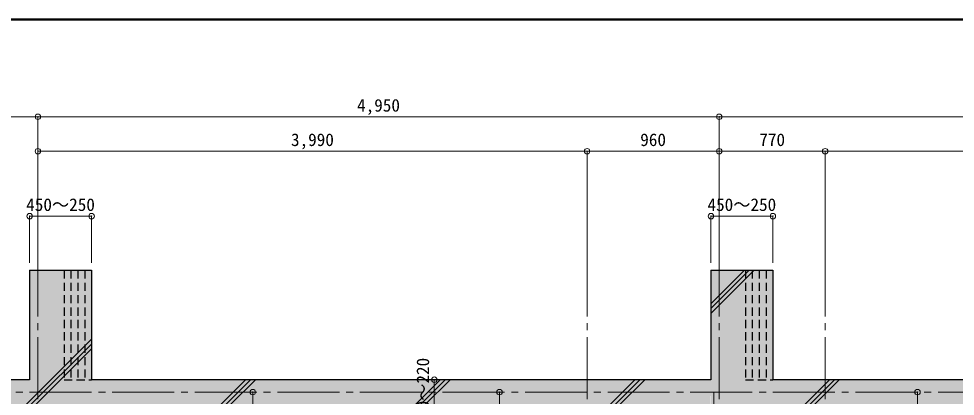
# Model space of a CAD drawing. Units: millimetres at full size, sheet at 1:50. Extents: x -9674 to 9699, y -6794 to 6791.
# Drawn here: x -3172 to 3633, y 4049 to 6791 of the extents above; entities that cross this region are included whole.
import ezdxf
from ezdxf.enums import TextEntityAlignment as Align

# ---------------------------------------------------------------- set-up
doc = ezdxf.new("R2010")
doc.units = ezdxf.units.MM
doc.header["$LTSCALE"] = 50
doc.header["$PDMODE"] = 32
doc.header["$PDSIZE"] = 40
doc.linetypes.add('CHAIN2', pattern=[12, 9, -1, 1, -1])
doc.linetypes.add('DASHED1', pattern=[1.8, 1.2, -0.6])
for name, color, linetype, lineweight in [('0-0_図面枠', 7, 'Continuous', 9), ('1-0_芯', 7, 'CHAIN2', 9), ('1-1_躯体', 2, 'Continuous', 25), ('1-8_ハッチ', 4, 'Continuous', 9), ('1-B_寸法', 7, 'Continuous', 9)]:
    doc.layers.add(name, color=color, linetype=linetype, lineweight=lineweight)
doc.layers.add('4-0', color=1, linetype='Continuous')
doc.styles.add('ＭＳ ゴシック', font='')
doc.styles.get('ＭＳ ゴシック').set_extended_font_data('MS Gothic')

msp = doc.modelspace()

# ---------------------------------------------------------------- linework, layer by layer
at = {"layer": '0-0_図面枠'}
for p, q in [((9697.16, 6789.66), (-9672.16, 6789.66)), ((9695.4, 6787.9), (-9670.4, 6787.9)), ((-9668.64, 6786.14), (9693.64, 6786.14)), ((9691.87, 6784.38), (-9666.87, 6784.38)), ((9690.11, 6782.61), (-9665.11, 6782.61)), ((9688.35, 6780.85), (-9663.35, 6780.85))]:
    msp.add_line(p, q, dxfattribs=at)
msp.add_lwpolyline([(9698.92, -6793.93), (9698.92, 6791.43), (-9673.92, 6791.43)], dxfattribs=at)
at = {"layer": '1-0_芯'}
for p, q in [((-3032.5, 5079.12), (-3032.5, -3890.88)), ((957.5, 5079.12), (957.5, 923.12)), ((1917.5, 5079.12), (1917.5, -3890.88)), ((2687.5, 5079.12), (2687.5, 923.12)), ((-8492.5, 4079.12), (8517.5, 4079.12)), ((1878.5, 4079.12), (1878.5, 923.12))]:
    msp.add_line(p, q, dxfattribs=at)
at = {"layer": '1-1_躯体'}
for p, q in [((-3092.5, 4964.12), (-2642.5, 4964.12)), ((-3092.5, 4964.12), (-3092.5, 4169.12)), ((-2642.5, 4964.12), (-2642.5, 4169.12)), ((1857.5, 4964.12), (2307.5, 4964.12)), ((1857.5, 4964.12), (1857.5, 4169.12)), ((2307.5, 4964.12), (2307.5, 4169.12)), ((-3092.5, 4169.12), (-6692.5, 4169.12)), ((1857.5, 4169.12), (-2642.5, 4169.12)), ((6357.5, 4169.12), (2307.5, 4169.12))]:
    msp.add_line(p, q, dxfattribs=at)
at = {"layer": '1-1_躯体', "linetype": 'DASHED1'}
for p, q in [((-2842.5, 4964.12), (-2842.5, 4169.12)), ((-2792.5, 4964.12), (-2792.5, 4169.12)), ((-2742.5, 4964.12), (-2742.5, 4169.12)), ((-2692.5, 4964.12), (-2692.5, 4169.12)), ((2107.5, 4964.12), (2107.5, 4169.12)), ((2157.5, 4964.12), (2157.5, 4169.12)), ((2207.5, 4964.12), (2207.5, 4169.12)), ((2257.5, 4964.12), (2257.5, 4169.12)), ((-2842.5, 4169.12), (-2642.5, 4169.12)), ((2107.5, 4169.12), (2307.5, 4169.12))]:
    msp.add_line(p, q, dxfattribs=at)
at = {"layer": '1-8_ハッチ'}
for p, q in [((1857.5, 4650.57), (2171.05, 4964.12)), ((1857.5, 4685.93), (2135.69, 4964.12)), ((1857.5, 4721.28), (2100.34, 4964.12)), ((-3117.3, 3989.12), (-2642.5, 4463.92)), ((-3092.5, 3978.57), (-2642.5, 4428.57)), ((-3092.5, 3943.21), (-2642.5, 4393.21)), ((-1703.09, 3989.12), (-1523.09, 4169.12)), ((-1667.73, 3989.12), (-1487.73, 4169.12)), ((-1632.38, 3989.12), (-1452.38, 4169.12)), ((-288.88, 3989.12), (-108.88, 4169.12)), ((-253.52, 3989.12), (-73.52, 4169.12)), ((-218.16, 3989.12), (-38.16, 4169.12)), ((1125.34, 3989.12), (1305.34, 4169.12)), ((1160.69, 3989.12), (1340.69, 4169.12)), ((1196.05, 3989.12), (1376.05, 4169.12)), ((2539.55, 3989.12), (2719.55, 4169.12)), ((2574.91, 3989.12), (2754.91, 4169.12)), ((2610.26, 3989.12), (2790.26, 4169.12))]:
    msp.add_line(p, q, dxfattribs=at)
at = {"layer": '1-B_寸法'}
for p, q in [((-6752.5, 6079.12), (-3032.5, 6079.12)), ((-3032.5, 5079.12), (-3032.5, 6079.12)), ((-3032.5, 6079.12), (1917.5, 6079.12)), ((1917.5, 5079.12), (1917.5, 6079.12)), ((1917.5, 6079.12), (6747.5, 6079.12)), ((957.5, 5829.12), (-3032.5, 5829.12)), ((1917.5, 5829.12), (2687.5, 5829.12)), ((2687.5, 5079.12), (2687.5, 5829.12)), ((2687.5, 5829.12), (6747.5, 5829.12)), ((-3092.5, 5357.53), (-2642.5, 5357.53)), ((-3092.5, 5357.53), (-3092.5, 5017.33)), ((-2642.5, 5357.53), (-2642.5, 5017.33)), ((1857.5, 5357.53), (2307.5, 5357.53)), ((1857.5, 5357.53), (1857.5, 5017.33)), ((2307.5, 5357.53), (2307.5, 5017.33)), ((-152.45, 3989.12), (-152.45, 4169.12)), ((-1471.68, 4079.12), (-1471.68, 3608.12)), ((321.19, 1823.12), (321.19, 4079.12)), ((3358.33, 1523.12), (3358.33, 4079.12))]:
    msp.add_line(p, q, dxfattribs=at)
msp.add_lwpolyline([(957.5, 5079.12), (957.5, 5829.12), (1917.5, 5829.12)], dxfattribs=at)
at = {"layer": '1-B_寸法', "color": 3}
for p in [(-3032.5, 6079.12), (1917.5, 6079.12), (-3032.5, 5829.12), (957.5, 5829.12), (1917.5, 5829.12), (2687.5, 5829.12), (-3092.5, 5357.53), (-2642.5, 5357.53), (1857.5, 5357.53), (2307.5, 5357.53), (-152.45, 4169.12), (-1471.68, 4079.12), (321.19, 4079.12), (3358.33, 4079.12)]:
    msp.add_point(p, dxfattribs=at)
at = {"layer": '4-0'}
for points in [[(-3092.5, 4964.12), (-2642.5, 4964.12), (-3092.5, 3194.12), (-2642.5, 3194.12)], [(1857.5, 4964.12), (2307.5, 4964.12), (1852.5, 3194.12), (2307.5, 3194.12)], [(-6692.5, 4169.12), (-6692.5, 3989.12), (-3092.5, 4169.12), (-3092.5, 3989.12)], [(-2642.5, 4169.12), (-2642.5, 3989.12), (1857.5, 4169.12), (1852.5, 3989.12)], [(2307.5, 4169.12), (2307.5, 3989.12), (6322.5, 3989.12)], [(6357.5, 4169.12), (2307.5, 4169.12), (6322.5, 3989.12)]]:
    msp.add_solid(points, dxfattribs=at)

# ---------------------------------------------------------------- texts
at = {"layer": '1-B_寸法', "style": 'ＭＳ ゴシック'}
for s, p in [('4,950', (-713.75, 6089.12)), ('3,990', (-1193.75, 5839.12)), ('960', (1343.75, 5839.12)), ('770', (2208.75, 5839.12)), ('450～250', (-3117.5, 5367.53)), ('450～250', (1832.5, 5367.53))]:
    msp.add_text(s, height=91.64, dxfattribs=at).set_placement(p, align=Align.BOTTOM_LEFT)
msp.add_text('150～220', height=91.64, rotation=90, dxfattribs=at).set_placement((-162.45, 3829.12), align=Align.BOTTOM_LEFT)

doc.saveas('drawing.dxf')
